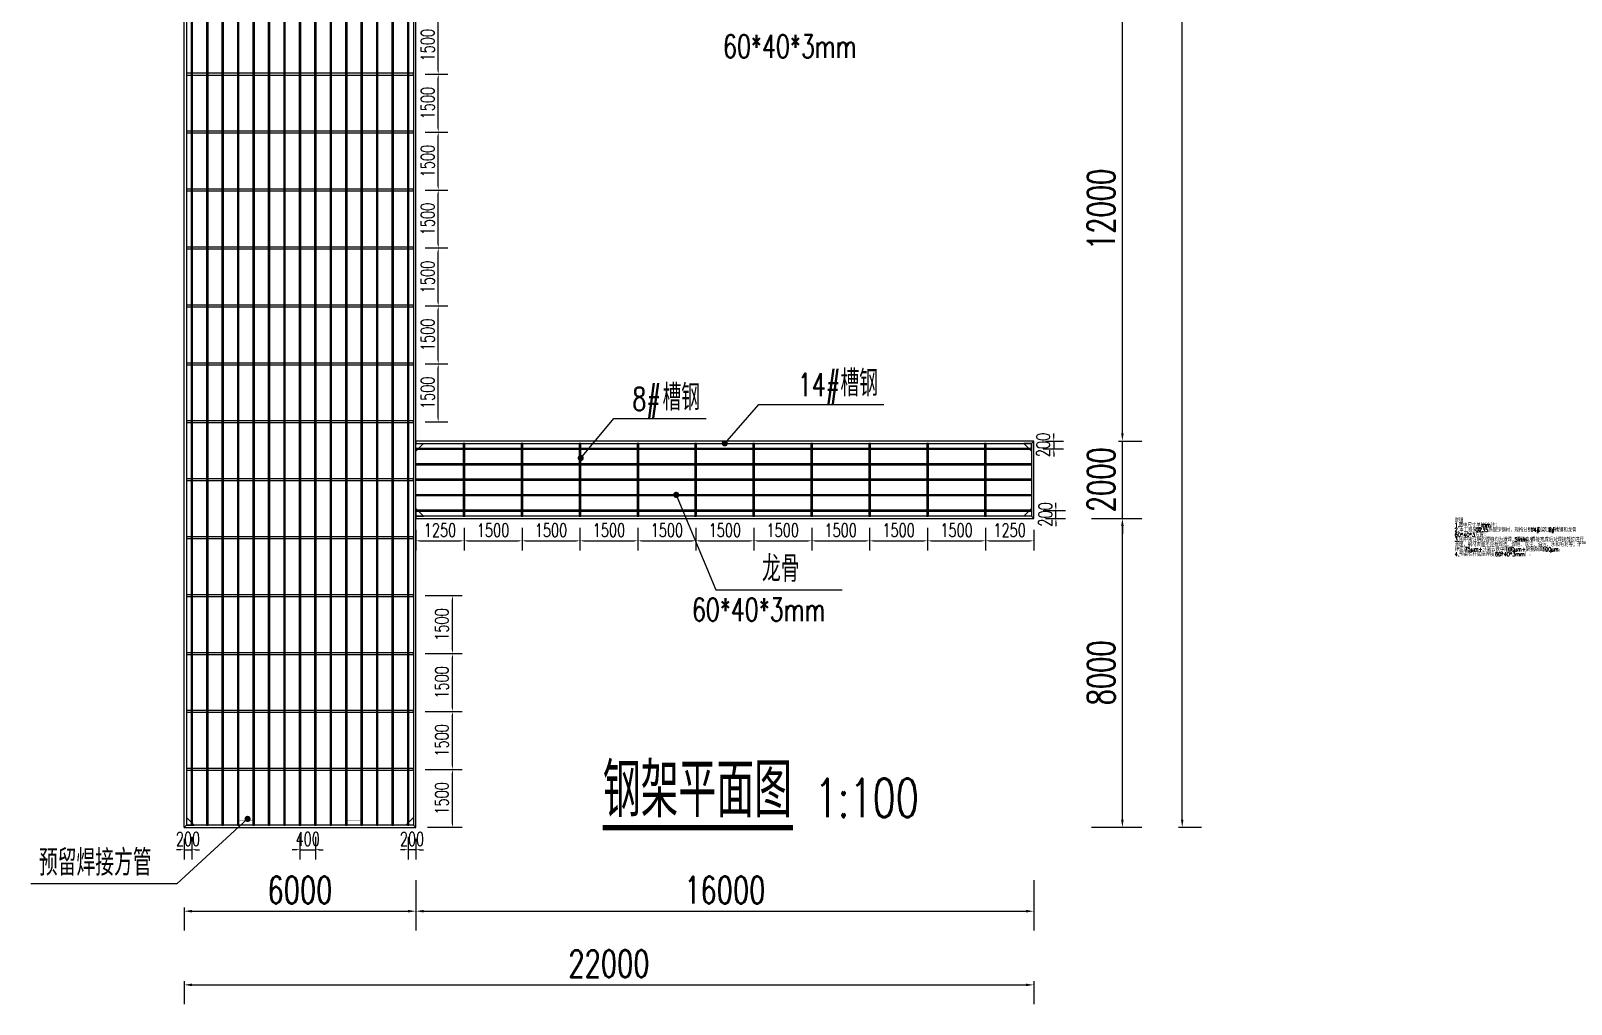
# Model space of a CAD drawing. Header units: millimetres. Extents: x -1003406 to 3312184, y 81337 to 716393.
# Drawn here: x 1472346 to 1512232, y 248103 to 273304 of the extents above; entities that cross this region are included whole.
import ezdxf

# ---------------------------------------------------------------- set-up
doc = ezdxf.new("R2010")
doc.units = ezdxf.units.MM
doc.header["$LTSCALE"] = 10
doc.layers.get('0').update_dxf_attribs({"linetype": 'CONTINUOUS'})
doc.layers.get('Defpoints').update_dxf_attribs({"linetype": 'CONTINUOUS'})
for name, color, linetype in [('DIM_SYMB', 3, 'CONTINUOUS'), ('PUB_TEXT', 7, 'CONTINUOUS'), ('W-bridge approach引桥', 4, 'CONTINUOUS'), ('W-STEEL_FRAME钢架', 3, 'CONTINUOUS'), ('W-STEEL_KEEL钢龙骨', 5, 'CONTINUOUS'), ('W-WOOD_FLOOR木地板', 30, 'CONTINUOUS')]:
    doc.layers.add(name, color=color, linetype=linetype)
doc.layers.add('文字及标注', color=3, linetype='CONTINUOUS', lineweight=15)
doc.styles.add('_TCH_DIM', font='SIMPLEX', dxfattribs={"bigfont": 'GBCBIG'})
doc.styles.get("Standard").update_dxf_attribs({"font": 'simplex.shx', "width": 0.7, "bigfont": 'hztxt.shx'})
doc.styles.add('STANDARD_T3', font='simplex.shx', dxfattribs={"width": 0.7, "bigfont": 'gbcbig.shx'})
doc.dimstyles.new('W&&100', dxfattribs={"dimtxt": 350, "dimasz": 100, "dimexe": 250, "dimexo": 300, "dimgap": 100, "dimtad": 1, "dimdec": 0, "dimzin": 0, "dimdsep": 46, "dimtxsty": 'STANDARD_T3', "dimcen": 0.09, "dimclrd": 1, "dimclre": 1, "dimclrt": 7, "dimazin": 2, "dimtfac": 1, "dimtdec": 0, "dimtix": 1, "dimtmove": 2, "dimatfit": 3, "dimfxl": 100, "dimtolj": 1, "dimtzin": 0, "dimarcsym": 0})
doc.dimstyles.new('W&&200', dxfattribs={"dimtxt": 700, "dimasz": 200, "dimexe": 500, "dimexo": 600, "dimgap": 200, "dimtad": 1, "dimdec": 0, "dimzin": 0, "dimdsep": 46, "dimtxsty": 'STANDARD_T3', "dimcen": 0.09, "dimclrd": 1, "dimclre": 1, "dimclrt": 7, "dimazin": 2, "dimtfac": 1, "dimtdec": 0, "dimtix": 1, "dimtmove": 2, "dimatfit": 3, "dimfxl": 100, "dimtolj": 1, "dimtzin": 0, "dimarcsym": 0})

# ---------------------------------------------------------------- blocks, each defined once
blk = doc.blocks.new('*U699')
at = {"layer": 'W-STEEL_KEEL钢龙骨'}
blk.add_lwpolyline([(-21.5, -942), (21.5, -942), (21.5, 942), (-21.5, 942)], close=True, dxfattribs=at)
blk = doc.blocks.new('*U700')
at = {"layer": 'W-STEEL_FRAME钢架', "color": 0, "linetype": 'ByBlock', "lineweight": -2, "transparency": 16777216}
for p in [(0, 0), (1500, 0), (3000, 0), (4500, 0), (6000, 0), (7500, 0), (9000, 0), (10500, 0), (12000, 0), (13500, 0)]:
    blk.add_blockref('*U699', p, dxfattribs=at)
blk = doc.blocks.new('*U701')
at = {"layer": 'W-STEEL_KEEL钢龙骨', "color": 1}
blk.add_lwpolyline([(-7971, -20), (-7971, 20), (7971, 20), (7971, -20)], close=True, dxfattribs=at)
blk = doc.blocks.new('*U702')
at = {"color": 0, "linetype": 'ByBlock', "lineweight": -2, "transparency": 16777216}
for p in [(0, 0), (1, 0), (2, 0), (3, 0), (0, -400), (1, -400), (2, -400), (3, -400), (0, -800), (1, -800), (2, -800), (3, -800), (0, -1200), (1, -1200), (2, -1200), (3, -1200), (0, -1600), (1, -1600), (2, -1600), (3, -1600)]:
    blk.add_blockref('*U701', p, dxfattribs=at)
blk = doc.blocks.new('8020')
at = {"layer": 'W-STEEL_FRAME钢架'}
for points in [[(8000, 2000), (-8000, 2000), (-8000, 1942), (7942, 1942)], [(8000, 2000), (7942, 1942), (7942, 58), (8000, 0)], [(7942, 58), (-8000, 58), (-8000, 0), (8000, 0)]]:
    blk.add_lwpolyline(points, close=True, dxfattribs=at)
at = {"layer": 'W-STEEL_FRAME钢架', "color": 1}
for points in [[(-8000, 1742), (-8000, 1942), (-7800, 1942), (-8000, 1742)], [(7942, 1742), (7942, 1942), (7742, 1942), (7942, 1742)], [(-8000, 258), (-8000, 58), (-7800, 58), (-8000, 258)], [(7942, 258), (7942, 58), (7742, 58), (7942, 258)]]:
    blk.add_lwpolyline(points, dxfattribs=at)
at = {"color": 0}
blk.add_blockref('*U702', (-29, 1800), dxfattribs=at)
at = {"layer": 'W-STEEL_FRAME钢架'}
blk.add_blockref('*U700', (-6750, 1000), dxfattribs=at)
blk = doc.blocks.new('*U577')
at = {"layer": 'W-STEEL_KEEL钢龙骨', "color": 1}
blk.add_lwpolyline([(-20, -22442), (20, -22442), (20, 22442), (-20, 22442)], close=True, dxfattribs=at)
blk = doc.blocks.new('*U578')
at = {"layer": 'W-STEEL_FRAME钢架', "color": 0, "linetype": 'ByBlock', "lineweight": -2, "transparency": 16777216}
for p in [(0, 0), (400, 0), (800, 0), (1200, 0), (1600, 0), (2000, 0), (2400, 0), (2800, 0), (3200, 0), (3600, 0), (4000, 0), (4400, 0), (4800, 0), (5200, 0), (5600, 0)]:
    blk.add_blockref('*U577', p, dxfattribs=at)
blk = doc.blocks.new('4506')
at = {"color": 5}
for points in [[(58, -25522), (5942, -25522), (5942, -25478), (58, -25478)], [(58, -27022), (5942, -27022), (5942, -26978), (58, -26978)], [(58, -28522), (5942, -28522), (5942, -28478), (58, -28478)], [(58, -30022), (5942, -30022), (5942, -29978), (58, -29978)], [(58, -31522), (5942, -31522), (5942, -31478), (58, -31478)], [(58, -33022), (5942, -33022), (5942, -32978), (58, -32978)], [(58, -34522), (5942, -34522), (5942, -34478), (58, -34478)], [(58, -36022), (5942, -36022), (5942, -35978), (58, -35978)], [(58, -37522), (5942, -37522), (5942, -37478), (58, -37478)], [(58, -39022), (5942, -39022), (5942, -38978), (58, -38978)], [(58, -40522), (5942, -40522), (5942, -40478), (58, -40478)], [(58, -42022), (5942, -42022), (5942, -41978), (58, -41978)], [(58, -43522), (5942, -43522), (5942, -43478), (58, -43478)]]:
    blk.add_lwpolyline(points, close=True, dxfattribs=at)
at = {"layer": 'W-STEEL_FRAME钢架'}
for points in [[(5942, -44942), (6000, -45000), (6000, 0), (5942, -58)], [(58, -44942), (0, -45000), (0, -17950), (58, -18008)], [(5942, -44942), (58, -44942), (0, -45000), (6000, -45000)]]:
    blk.add_lwpolyline(points, close=True, dxfattribs=at)
at = {"layer": 'W-STEEL_FRAME钢架', "color": 1}
for points in [[(258, -44942), (58, -44742), (58, -44942)], [(5742, -44942), (5942, -44742), (5942, -44942)]]:
    blk.add_lwpolyline(points, close=True, dxfattribs=at)
at = {"layer": 'W-STEEL_FRAME钢架'}
blk.add_blockref('*U578', (200, -22500), dxfattribs=at)
blk = doc.blocks.new('*D248')
at = {"layer": 'Defpoints', "color": 0, "transparency": 16777216}
for p in [(1476316, 252682), (1482316, 252682), (1482316, 250510)]:
    blk.add_point(p, dxfattribs=at)
at = {"layer": 'W-WOOD_FLOOR木地板', "color": 1, "lineweight": -2, "transparency": 16777216}
for p, q in [((1476316, 250610), (1476316, 250010)), ((1476516, 250510), (1482116, 250510)), ((1482316, 250610), (1482316, 250010))]:
    blk.add_line(p, q, dxfattribs=at)
at = {"layer": 'W-WOOD_FLOOR木地板', "color": 1, "transparency": 16777216}
for points in [[(1476516, 250544), (1476516, 250477), (1476316, 250510)], [(1482116, 250544), (1482116, 250477), (1482316, 250510)]]:
    blk.add_solid(points, dxfattribs=at)
at = {"layer": 'W-WOOD_FLOOR木地板', "color": 7, "transparency": 16777216, "insert": (1479316, 251060), "char_height": 700, "attachment_point": 5, "style": 'STANDARD_T3'}
blk.add_mtext('\\A1;6000', dxfattribs=at)
blk = doc.blocks.new('*D250')
at = {"layer": 'Defpoints', "color": 0, "transparency": 16777216}
for p in [(1498316, 260682), (1482316, 252682), (1498316, 250510)]:
    blk.add_point(p, dxfattribs=at)
at = {"layer": 'W-WOOD_FLOOR木地板', "color": 1, "lineweight": -2, "transparency": 16777216}
for p, q in [((1482316, 251310), (1482316, 250010)), ((1498316, 251310), (1498316, 250010)), ((1482516, 250510), (1498116, 250510))]:
    blk.add_line(p, q, dxfattribs=at)
at = {"layer": 'W-WOOD_FLOOR木地板', "color": 1, "transparency": 16777216}
for points in [[(1482516, 250544), (1482516, 250477), (1482316, 250510)], [(1498116, 250544), (1498116, 250477), (1498316, 250510)]]:
    blk.add_solid(points, dxfattribs=at)
at = {"layer": 'W-WOOD_FLOOR木地板', "color": 7, "transparency": 16777216, "insert": (1490316, 251060), "char_height": 700, "attachment_point": 5, "style": 'STANDARD_T3'}
blk.add_mtext('\\A1;16000', dxfattribs=at)
blk = doc.blocks.new('*D251')
at = {"layer": 'Defpoints', "color": 0, "transparency": 16777216}
for p in [(1498316, 260682), (1500611, 260682), (1482316, 252682)]:
    blk.add_point(p, dxfattribs=at)
at = {"layer": 'W-bridge approach引桥', "color": 1, "lineweight": -2, "transparency": 16777216}
for p, q in [((1499811, 260682), (1501111, 260682)), ((1500611, 252882), (1500611, 260482)), ((1499811, 252682), (1501111, 252682))]:
    blk.add_line(p, q, dxfattribs=at)
at = {"layer": 'W-bridge approach引桥', "color": 1, "transparency": 16777216}
for points in [[(1500578, 260482), (1500644, 260482), (1500611, 260682)], [(1500578, 252882), (1500644, 252882), (1500611, 252682)]]:
    blk.add_solid(points, dxfattribs=at)
at = {"layer": 'W-bridge approach引桥', "color": 7, "transparency": 16777216, "insert": (1500061, 256682), "char_height": 700, "attachment_point": 5, "rotation": 90, "style": 'STANDARD_T3'}
blk.add_mtext('\\A1;8000', dxfattribs=at)
blk = doc.blocks.new('*D252')
at = {"layer": 'Defpoints', "color": 0, "transparency": 16777216}
for p in [(1498316, 262682), (1500611, 262682), (1498316, 260682)]:
    blk.add_point(p, dxfattribs=at)
at = {"layer": 'W-bridge approach引桥', "color": 1, "lineweight": -2, "transparency": 16777216}
for p, q in [((1500611, 262882), (1500611, 263082)), ((1500511, 262682), (1501111, 262682)), ((1500611, 260682), (1500611, 262682)), ((1500511, 260682), (1501111, 260682)), ((1500611, 260482), (1500611, 260282))]:
    blk.add_line(p, q, dxfattribs=at)
at = {"layer": 'W-bridge approach引桥', "color": 1, "transparency": 16777216}
for points in [[(1500578, 262882), (1500644, 262882), (1500611, 262682)], [(1500578, 260482), (1500644, 260482), (1500611, 260682)]]:
    blk.add_solid(points, dxfattribs=at)
at = {"layer": 'W-bridge approach引桥', "color": 7, "transparency": 16777216, "insert": (1500061, 261682), "char_height": 700, "attachment_point": 5, "rotation": 90, "style": 'STANDARD_T3'}
blk.add_mtext('\\A1;2000', dxfattribs=at)
blk = doc.blocks.new('*D253')
at = {"layer": 'Defpoints', "color": 0, "transparency": 16777216}
for p in [(1498316, 274682), (1500611, 274682), (1498316, 262682)]:
    blk.add_point(p, dxfattribs=at)
at = {"layer": 'W-bridge approach引桥', "color": 1, "lineweight": -2, "transparency": 16777216}
for p, q in [((1500511, 274682), (1501111, 274682)), ((1500611, 262882), (1500611, 274482)), ((1500511, 262682), (1501111, 262682))]:
    blk.add_line(p, q, dxfattribs=at)
at = {"layer": 'W-bridge approach引桥', "color": 1, "transparency": 16777216}
for points in [[(1500578, 274482), (1500644, 274482), (1500611, 274682)], [(1500578, 262882), (1500644, 262882), (1500611, 262682)]]:
    blk.add_solid(points, dxfattribs=at)
at = {"layer": 'W-bridge approach引桥', "color": 7, "transparency": 16777216, "insert": (1500061, 268682), "char_height": 700, "attachment_point": 5, "rotation": 90, "style": 'STANDARD_T3'}
blk.add_mtext('\\A1;12000', dxfattribs=at)
blk = doc.blocks.new('*D258')
at = {"layer": 'Defpoints', "color": 0, "transparency": 16777216}
for p in [(1501111, 297682), (1502160, 297682), (1501111, 252682)]:
    blk.add_point(p, dxfattribs=at)
at = {"layer": 'W-bridge approach引桥', "color": 1, "lineweight": -2, "transparency": 16777216}
for p, q in [((1502060, 297682), (1502660, 297682)), ((1502160, 252882), (1502160, 297482)), ((1502060, 252682), (1502660, 252682))]:
    blk.add_line(p, q, dxfattribs=at)
at = {"layer": 'W-bridge approach引桥', "color": 1, "transparency": 16777216}
for points in [[(1502127, 297482), (1502193, 297482), (1502160, 297682)], [(1502127, 252882), (1502193, 252882), (1502160, 252682)]]:
    blk.add_solid(points, dxfattribs=at)
at = {"layer": 'W-bridge approach引桥', "color": 7, "transparency": 16777216, "insert": (1501610, 275182), "char_height": 700, "attachment_point": 5, "rotation": 90, "style": 'STANDARD_T3'}
blk.add_mtext('\\A1;45000', dxfattribs=at)
blk = doc.blocks.new('*D260')
at = {"layer": 'Defpoints', "color": 0, "transparency": 16777216}
for p in [(1498316, 260682), (1476316, 252682), (1498316, 248603)]:
    blk.add_point(p, dxfattribs=at)
at = {"layer": 'W-STEEL_FRAME钢架', "color": 1, "lineweight": -2, "transparency": 16777216}
for p, q in [((1476316, 248703), (1476316, 248103)), ((1476516, 248603), (1498116, 248603)), ((1498316, 248703), (1498316, 248103))]:
    blk.add_line(p, q, dxfattribs=at)
at = {"layer": 'W-STEEL_FRAME钢架', "color": 1, "transparency": 16777216}
for points in [[(1476516, 248636), (1476516, 248570), (1476316, 248603)], [(1498116, 248636), (1498116, 248570), (1498316, 248603)]]:
    blk.add_solid(points, dxfattribs=at)
at = {"layer": 'W-STEEL_FRAME钢架', "color": 7, "transparency": 16777216, "insert": (1487316, 249153), "char_height": 700, "attachment_point": 5, "style": 'STANDARD_T3'}
blk.add_mtext('\\A1;22000', dxfattribs=at)
blk = doc.blocks.new('*D579')
at = {"layer": 'Defpoints', "color": 0, "transparency": 16777216}
for p in [(1482316, 260682), (1483566, 260740), (1483566, 260100)]:
    blk.add_point(p, dxfattribs=at)
at = {"layer": '文字及标注', "color": 1, "lineweight": -2, "transparency": 16777216}
for p, q in [((1482316, 260382), (1482316, 259850)), ((1482416, 260100), (1483466, 260100)), ((1483566, 260440), (1483566, 259850))]:
    blk.add_line(p, q, dxfattribs=at)
at = {"layer": '文字及标注', "color": 1, "transparency": 16777216}
for points in [[(1482416, 260116), (1482416, 260083), (1482316, 260100)], [(1483466, 260116), (1483466, 260083), (1483566, 260100)]]:
    blk.add_solid(points, dxfattribs=at)
at = {"layer": '文字及标注', "color": 7, "transparency": 16777216, "insert": (1482941, 260375), "char_height": 350, "attachment_point": 5, "style": 'STANDARD_T3'}
blk.add_mtext('\\A1;1250', dxfattribs=at)
blk = doc.blocks.new('*D580')
at = {"layer": 'Defpoints', "color": 0, "transparency": 16777216}
for p in [(1483566, 260740), (1485066, 260740), (1485066, 260100)]:
    blk.add_point(p, dxfattribs=at)
at = {"layer": '文字及标注', "color": 1, "lineweight": -2, "transparency": 16777216}
for p, q in [((1483566, 260440), (1483566, 259850)), ((1483666, 260100), (1484966, 260100)), ((1485066, 260440), (1485066, 259850))]:
    blk.add_line(p, q, dxfattribs=at)
at = {"layer": '文字及标注', "color": 1, "transparency": 16777216}
for points in [[(1483666, 260116), (1483666, 260083), (1483566, 260100)], [(1484966, 260116), (1484966, 260083), (1485066, 260100)]]:
    blk.add_solid(points, dxfattribs=at)
at = {"layer": '文字及标注', "color": 7, "transparency": 16777216, "insert": (1484316, 260375), "char_height": 350, "attachment_point": 5, "style": 'STANDARD_T3'}
blk.add_mtext('\\A1;1500', dxfattribs=at)
blk = doc.blocks.new('*D581')
at = {"layer": 'Defpoints', "color": 0, "transparency": 16777216}
for p in [(1485066, 260740), (1486566, 260740), (1486566, 260100)]:
    blk.add_point(p, dxfattribs=at)
at = {"layer": '文字及标注', "color": 1, "lineweight": -2, "transparency": 16777216}
for p, q in [((1485066, 260440), (1485066, 259850)), ((1485166, 260100), (1486466, 260100)), ((1486566, 260440), (1486566, 259850))]:
    blk.add_line(p, q, dxfattribs=at)
at = {"layer": '文字及标注', "color": 1, "transparency": 16777216}
for points in [[(1485166, 260116), (1485166, 260083), (1485066, 260100)], [(1486466, 260116), (1486466, 260083), (1486566, 260100)]]:
    blk.add_solid(points, dxfattribs=at)
at = {"layer": '文字及标注', "color": 7, "transparency": 16777216, "insert": (1485816, 260375), "char_height": 350, "attachment_point": 5, "style": 'STANDARD_T3'}
blk.add_mtext('\\A1;1500', dxfattribs=at)
blk = doc.blocks.new('*D582')
at = {"layer": 'Defpoints', "color": 0, "transparency": 16777216}
for p in [(1486566, 260740), (1488066, 260740), (1488066, 260100)]:
    blk.add_point(p, dxfattribs=at)
at = {"layer": '文字及标注', "color": 1, "lineweight": -2, "transparency": 16777216}
for p, q in [((1486566, 260440), (1486566, 259850)), ((1486666, 260100), (1487966, 260100)), ((1488066, 260440), (1488066, 259850))]:
    blk.add_line(p, q, dxfattribs=at)
at = {"layer": '文字及标注', "color": 1, "transparency": 16777216}
for points in [[(1486666, 260116), (1486666, 260083), (1486566, 260100)], [(1487966, 260116), (1487966, 260083), (1488066, 260100)]]:
    blk.add_solid(points, dxfattribs=at)
at = {"layer": '文字及标注', "color": 7, "transparency": 16777216, "insert": (1487316, 260375), "char_height": 350, "attachment_point": 5, "style": 'STANDARD_T3'}
blk.add_mtext('\\A1;1500', dxfattribs=at)
blk = doc.blocks.new('*D583')
at = {"layer": 'Defpoints', "color": 0, "transparency": 16777216}
for p in [(1488066, 260740), (1489566, 260740), (1489566, 260100)]:
    blk.add_point(p, dxfattribs=at)
at = {"layer": '文字及标注', "color": 1, "lineweight": -2, "transparency": 16777216}
for p, q in [((1488066, 260440), (1488066, 259850)), ((1488166, 260100), (1489466, 260100)), ((1489566, 260440), (1489566, 259850))]:
    blk.add_line(p, q, dxfattribs=at)
at = {"layer": '文字及标注', "color": 1, "transparency": 16777216}
for points in [[(1488166, 260116), (1488166, 260083), (1488066, 260100)], [(1489466, 260116), (1489466, 260083), (1489566, 260100)]]:
    blk.add_solid(points, dxfattribs=at)
at = {"layer": '文字及标注', "color": 7, "transparency": 16777216, "insert": (1488816, 260375), "char_height": 350, "attachment_point": 5, "style": 'STANDARD_T3'}
blk.add_mtext('\\A1;1500', dxfattribs=at)
blk = doc.blocks.new('*D584')
at = {"layer": 'Defpoints', "color": 0, "transparency": 16777216}
for p in [(1489566, 260740), (1491066, 260740), (1491066, 260100)]:
    blk.add_point(p, dxfattribs=at)
at = {"layer": '文字及标注', "color": 1, "lineweight": -2, "transparency": 16777216}
for p, q in [((1489566, 260440), (1489566, 259850)), ((1489666, 260100), (1490966, 260100)), ((1491066, 260440), (1491066, 259850))]:
    blk.add_line(p, q, dxfattribs=at)
at = {"layer": '文字及标注', "color": 1, "transparency": 16777216}
for points in [[(1489666, 260116), (1489666, 260083), (1489566, 260100)], [(1490966, 260116), (1490966, 260083), (1491066, 260100)]]:
    blk.add_solid(points, dxfattribs=at)
at = {"layer": '文字及标注', "color": 7, "transparency": 16777216, "insert": (1490316, 260375), "char_height": 350, "attachment_point": 5, "style": 'STANDARD_T3'}
blk.add_mtext('\\A1;1500', dxfattribs=at)
blk = doc.blocks.new('*D585')
at = {"layer": 'Defpoints', "color": 0, "transparency": 16777216}
for p in [(1491066, 260740), (1492566, 260740), (1492566, 260100)]:
    blk.add_point(p, dxfattribs=at)
at = {"layer": '文字及标注', "color": 1, "lineweight": -2, "transparency": 16777216}
for p, q in [((1491066, 260440), (1491066, 259850)), ((1491166, 260100), (1492466, 260100)), ((1492566, 260440), (1492566, 259850))]:
    blk.add_line(p, q, dxfattribs=at)
at = {"layer": '文字及标注', "color": 1, "transparency": 16777216}
for points in [[(1491166, 260116), (1491166, 260083), (1491066, 260100)], [(1492466, 260116), (1492466, 260083), (1492566, 260100)]]:
    blk.add_solid(points, dxfattribs=at)
at = {"layer": '文字及标注', "color": 7, "transparency": 16777216, "insert": (1491816, 260375), "char_height": 350, "attachment_point": 5, "style": 'STANDARD_T3'}
blk.add_mtext('\\A1;1500', dxfattribs=at)
blk = doc.blocks.new('*D586')
at = {"layer": 'Defpoints', "color": 0, "transparency": 16777216}
for p in [(1492566, 260740), (1494066, 260740), (1494066, 260100)]:
    blk.add_point(p, dxfattribs=at)
at = {"layer": '文字及标注', "color": 1, "lineweight": -2, "transparency": 16777216}
for p, q in [((1492566, 260440), (1492566, 259850)), ((1492666, 260100), (1493966, 260100)), ((1494066, 260440), (1494066, 259850))]:
    blk.add_line(p, q, dxfattribs=at)
at = {"layer": '文字及标注', "color": 1, "transparency": 16777216}
for points in [[(1492666, 260116), (1492666, 260083), (1492566, 260100)], [(1493966, 260116), (1493966, 260083), (1494066, 260100)]]:
    blk.add_solid(points, dxfattribs=at)
at = {"layer": '文字及标注', "color": 7, "transparency": 16777216, "insert": (1493316, 260375), "char_height": 350, "attachment_point": 5, "style": 'STANDARD_T3'}
blk.add_mtext('\\A1;1500', dxfattribs=at)
blk = doc.blocks.new('*D587')
at = {"layer": 'Defpoints', "color": 0, "transparency": 16777216}
for p in [(1494066, 260740), (1495566, 260740), (1495566, 260100)]:
    blk.add_point(p, dxfattribs=at)
at = {"layer": '文字及标注', "color": 1, "lineweight": -2, "transparency": 16777216}
for p, q in [((1494066, 260440), (1494066, 259850)), ((1494166, 260100), (1495466, 260100)), ((1495566, 260440), (1495566, 259850))]:
    blk.add_line(p, q, dxfattribs=at)
at = {"layer": '文字及标注', "color": 1, "transparency": 16777216}
for points in [[(1494166, 260116), (1494166, 260083), (1494066, 260100)], [(1495466, 260116), (1495466, 260083), (1495566, 260100)]]:
    blk.add_solid(points, dxfattribs=at)
at = {"layer": '文字及标注', "color": 7, "transparency": 16777216, "insert": (1494816, 260375), "char_height": 350, "attachment_point": 5, "style": 'STANDARD_T3'}
blk.add_mtext('\\A1;1500', dxfattribs=at)
blk = doc.blocks.new('*D588')
at = {"layer": 'Defpoints', "color": 0, "transparency": 16777216}
for p in [(1495566, 260740), (1497066, 260740), (1497066, 260100)]:
    blk.add_point(p, dxfattribs=at)
at = {"layer": '文字及标注', "color": 1, "lineweight": -2, "transparency": 16777216}
for p, q in [((1495566, 260440), (1495566, 259850)), ((1495666, 260100), (1496966, 260100)), ((1497066, 260440), (1497066, 259850))]:
    blk.add_line(p, q, dxfattribs=at)
at = {"layer": '文字及标注', "color": 1, "transparency": 16777216}
for points in [[(1495666, 260116), (1495666, 260083), (1495566, 260100)], [(1496966, 260116), (1496966, 260083), (1497066, 260100)]]:
    blk.add_solid(points, dxfattribs=at)
at = {"layer": '文字及标注', "color": 7, "transparency": 16777216, "insert": (1496316, 260375), "char_height": 350, "attachment_point": 5, "style": 'STANDARD_T3'}
blk.add_mtext('\\A1;1500', dxfattribs=at)
blk = doc.blocks.new('*D589')
at = {"layer": 'Defpoints', "color": 0, "transparency": 16777216}
for p in [(1497066, 260740), (1498316, 260682), (1498316, 260100)]:
    blk.add_point(p, dxfattribs=at)
at = {"layer": '文字及标注', "color": 1, "lineweight": -2, "transparency": 16777216}
for p, q in [((1497066, 260440), (1497066, 259850)), ((1497166, 260100), (1498216, 260100)), ((1498316, 260382), (1498316, 259850))]:
    blk.add_line(p, q, dxfattribs=at)
at = {"layer": '文字及标注', "color": 1, "transparency": 16777216}
for points in [[(1497166, 260116), (1497166, 260083), (1497066, 260100)], [(1498216, 260116), (1498216, 260083), (1498316, 260100)]]:
    blk.add_solid(points, dxfattribs=at)
at = {"layer": '文字及标注', "color": 7, "transparency": 16777216, "insert": (1497691, 260375), "char_height": 350, "attachment_point": 5, "style": 'STANDARD_T3'}
blk.add_mtext('\\A1;1250', dxfattribs=at)
blk = doc.blocks.new('*D590')
at = {"layer": 'Defpoints', "color": 0, "transparency": 16777216}
for p in [(1482258, 254182), (1483264, 254182), (1482316, 252682)]:
    blk.add_point(p, dxfattribs=at)
at = {"layer": '文字及标注', "color": 1, "lineweight": -2, "transparency": 16777216}
for p, q in [((1482558, 254182), (1483514, 254182)), ((1483264, 252782), (1483264, 254082)), ((1482616, 252682), (1483514, 252682))]:
    blk.add_line(p, q, dxfattribs=at)
at = {"layer": '文字及标注', "color": 1, "transparency": 16777216}
for points in [[(1483247, 254082), (1483280, 254082), (1483264, 254182)], [(1483247, 252782), (1483280, 252782), (1483264, 252682)]]:
    blk.add_solid(points, dxfattribs=at)
at = {"layer": '文字及标注', "color": 7, "transparency": 16777216, "insert": (1482989, 253432), "char_height": 350, "attachment_point": 5, "rotation": 90, "style": 'STANDARD_T3'}
blk.add_mtext('\\A1;1500', dxfattribs=at)
blk = doc.blocks.new('*D591')
at = {"layer": 'Defpoints', "color": 0, "transparency": 16777216}
for p in [(1482258, 255682), (1483264, 255682), (1482258, 254182)]:
    blk.add_point(p, dxfattribs=at)
at = {"layer": '文字及标注', "color": 1, "lineweight": -2, "transparency": 16777216}
for p, q in [((1482558, 255682), (1483514, 255682)), ((1483264, 254282), (1483264, 255582)), ((1482558, 254182), (1483514, 254182))]:
    blk.add_line(p, q, dxfattribs=at)
at = {"layer": '文字及标注', "color": 1, "transparency": 16777216}
for points in [[(1483247, 255582), (1483280, 255582), (1483264, 255682)], [(1483247, 254282), (1483280, 254282), (1483264, 254182)]]:
    blk.add_solid(points, dxfattribs=at)
at = {"layer": '文字及标注', "color": 7, "transparency": 16777216, "insert": (1482989, 254932), "char_height": 350, "attachment_point": 5, "rotation": 90, "style": 'STANDARD_T3'}
blk.add_mtext('\\A1;1500', dxfattribs=at)
blk = doc.blocks.new('*D592')
at = {"layer": 'Defpoints', "color": 0, "transparency": 16777216}
for p in [(1482258, 257182), (1483264, 257182), (1482258, 255682)]:
    blk.add_point(p, dxfattribs=at)
at = {"layer": '文字及标注', "color": 1, "lineweight": -2, "transparency": 16777216}
for p, q in [((1482558, 257182), (1483514, 257182)), ((1483264, 255782), (1483264, 257082)), ((1482558, 255682), (1483514, 255682))]:
    blk.add_line(p, q, dxfattribs=at)
at = {"layer": '文字及标注', "color": 1, "transparency": 16777216}
for points in [[(1483247, 257082), (1483280, 257082), (1483264, 257182)], [(1483247, 255782), (1483280, 255782), (1483264, 255682)]]:
    blk.add_solid(points, dxfattribs=at)
at = {"layer": '文字及标注', "color": 7, "transparency": 16777216, "insert": (1482989, 256432), "char_height": 350, "attachment_point": 5, "rotation": 90, "style": 'STANDARD_T3'}
blk.add_mtext('\\A1;1500', dxfattribs=at)
blk = doc.blocks.new('*D593')
at = {"layer": 'Defpoints', "color": 0, "transparency": 16777216}
for p in [(1482258, 258682), (1483264, 258682), (1482258, 257182)]:
    blk.add_point(p, dxfattribs=at)
at = {"layer": '文字及标注', "color": 1, "lineweight": -2, "transparency": 16777216}
for p, q in [((1482558, 258682), (1483514, 258682)), ((1483264, 257282), (1483264, 258582)), ((1482558, 257182), (1483514, 257182))]:
    blk.add_line(p, q, dxfattribs=at)
at = {"layer": '文字及标注', "color": 1, "transparency": 16777216}
for points in [[(1483247, 258582), (1483280, 258582), (1483264, 258682)], [(1483247, 257282), (1483280, 257282), (1483264, 257182)]]:
    blk.add_solid(points, dxfattribs=at)
at = {"layer": '文字及标注', "color": 7, "transparency": 16777216, "insert": (1482989, 257932), "char_height": 350, "attachment_point": 5, "rotation": 90, "style": 'STANDARD_T3'}
blk.add_mtext('\\A1;1500', dxfattribs=at)
blk = doc.blocks.new('*D602')
at = {"layer": 'Defpoints', "color": 0, "transparency": 16777216}
for p in [(1482258, 266182), (1482895, 266182), (1482258, 264682)]:
    blk.add_point(p, dxfattribs=at)
at = {"layer": '文字及标注', "color": 1, "lineweight": -2, "transparency": 16777216}
for p, q in [((1482558, 266182), (1483145, 266182)), ((1482895, 264782), (1482895, 266082)), ((1482558, 264682), (1483145, 264682))]:
    blk.add_line(p, q, dxfattribs=at)
at = {"layer": '文字及标注', "color": 1, "transparency": 16777216}
for points in [[(1482879, 266082), (1482912, 266082), (1482895, 266182)], [(1482879, 264782), (1482912, 264782), (1482895, 264682)]]:
    blk.add_solid(points, dxfattribs=at)
at = {"layer": '文字及标注', "color": 7, "transparency": 16777216, "insert": (1482620, 265432), "char_height": 350, "attachment_point": 5, "rotation": 90, "style": 'STANDARD_T3'}
blk.add_mtext('\\A1;1500', dxfattribs=at)
blk = doc.blocks.new('*D603')
at = {"layer": 'Defpoints', "color": 0, "transparency": 16777216}
for p in [(1482258, 267682), (1482895, 267682), (1482258, 266182)]:
    blk.add_point(p, dxfattribs=at)
at = {"layer": '文字及标注', "color": 1, "lineweight": -2, "transparency": 16777216}
for p, q in [((1482558, 267682), (1483145, 267682)), ((1482895, 266282), (1482895, 267582)), ((1482558, 266182), (1483145, 266182))]:
    blk.add_line(p, q, dxfattribs=at)
at = {"layer": '文字及标注', "color": 1, "transparency": 16777216}
for points in [[(1482879, 267582), (1482912, 267582), (1482895, 267682)], [(1482879, 266282), (1482912, 266282), (1482895, 266182)]]:
    blk.add_solid(points, dxfattribs=at)
at = {"layer": '文字及标注', "color": 7, "transparency": 16777216, "insert": (1482620, 266932), "char_height": 350, "attachment_point": 5, "rotation": 90, "style": 'STANDARD_T3'}
blk.add_mtext('\\A1;1500', dxfattribs=at)
blk = doc.blocks.new('*D604')
at = {"layer": 'Defpoints', "color": 0, "transparency": 16777216}
for p in [(1482258, 269182), (1482895, 269182), (1482258, 267682)]:
    blk.add_point(p, dxfattribs=at)
at = {"layer": '文字及标注', "color": 1, "lineweight": -2, "transparency": 16777216}
for p, q in [((1482558, 269182), (1483145, 269182)), ((1482895, 267782), (1482895, 269082)), ((1482558, 267682), (1483145, 267682))]:
    blk.add_line(p, q, dxfattribs=at)
at = {"layer": '文字及标注', "color": 1, "transparency": 16777216}
for points in [[(1482879, 269082), (1482912, 269082), (1482895, 269182)], [(1482879, 267782), (1482912, 267782), (1482895, 267682)]]:
    blk.add_solid(points, dxfattribs=at)
at = {"layer": '文字及标注', "color": 7, "transparency": 16777216, "insert": (1482620, 268432), "char_height": 350, "attachment_point": 5, "rotation": 90, "style": 'STANDARD_T3'}
blk.add_mtext('\\A1;1500', dxfattribs=at)
blk = doc.blocks.new('*D605')
at = {"layer": 'Defpoints', "color": 0, "transparency": 16777216}
for p in [(1482258, 270682), (1482895, 270682), (1482258, 269182)]:
    blk.add_point(p, dxfattribs=at)
at = {"layer": '文字及标注', "color": 1, "lineweight": -2, "transparency": 16777216}
for p, q in [((1482558, 270682), (1483145, 270682)), ((1482895, 269282), (1482895, 270582)), ((1482558, 269182), (1483145, 269182))]:
    blk.add_line(p, q, dxfattribs=at)
at = {"layer": '文字及标注', "color": 1, "transparency": 16777216}
for points in [[(1482879, 270582), (1482912, 270582), (1482895, 270682)], [(1482879, 269282), (1482912, 269282), (1482895, 269182)]]:
    blk.add_solid(points, dxfattribs=at)
at = {"layer": '文字及标注', "color": 7, "transparency": 16777216, "insert": (1482620, 269932), "char_height": 350, "attachment_point": 5, "rotation": 90, "style": 'STANDARD_T3'}
blk.add_mtext('\\A1;1500', dxfattribs=at)
blk = doc.blocks.new('*D606')
at = {"layer": 'Defpoints', "color": 0, "transparency": 16777216}
for p in [(1482258, 272182), (1482895, 272182), (1482258, 270682)]:
    blk.add_point(p, dxfattribs=at)
at = {"layer": '文字及标注', "color": 1, "lineweight": -2, "transparency": 16777216}
for p, q in [((1482558, 272182), (1483145, 272182)), ((1482895, 270782), (1482895, 272082)), ((1482558, 270682), (1483145, 270682))]:
    blk.add_line(p, q, dxfattribs=at)
at = {"layer": '文字及标注', "color": 1, "transparency": 16777216}
for points in [[(1482879, 272082), (1482912, 272082), (1482895, 272182)], [(1482879, 270782), (1482912, 270782), (1482895, 270682)]]:
    blk.add_solid(points, dxfattribs=at)
at = {"layer": '文字及标注', "color": 7, "transparency": 16777216, "insert": (1482620, 271432), "char_height": 350, "attachment_point": 5, "rotation": 90, "style": 'STANDARD_T3'}
blk.add_mtext('\\A1;1500', dxfattribs=at)
blk = doc.blocks.new('*D607')
at = {"layer": 'Defpoints', "color": 0, "transparency": 16777216}
for p in [(1482258, 273682), (1482895, 273682), (1482258, 272182)]:
    blk.add_point(p, dxfattribs=at)
at = {"layer": '文字及标注', "color": 1, "lineweight": -2, "transparency": 16777216}
for p, q in [((1482558, 273682), (1483145, 273682)), ((1482895, 272282), (1482895, 273582)), ((1482558, 272182), (1483145, 272182))]:
    blk.add_line(p, q, dxfattribs=at)
at = {"layer": '文字及标注', "color": 1, "transparency": 16777216}
for points in [[(1482879, 273582), (1482912, 273582), (1482895, 273682)], [(1482879, 272282), (1482912, 272282), (1482895, 272182)]]:
    blk.add_solid(points, dxfattribs=at)
at = {"layer": '文字及标注', "color": 7, "transparency": 16777216, "insert": (1482620, 272932), "char_height": 350, "attachment_point": 5, "rotation": 90, "style": 'STANDARD_T3'}
blk.add_mtext('\\A1;1500', dxfattribs=at)
blk = doc.blocks.new('*D608')
at = {"layer": 'Defpoints', "color": 0, "transparency": 16777216}
for p in [(1482258, 264682), (1482895, 264682), (1482258, 263182)]:
    blk.add_point(p, dxfattribs=at)
at = {"layer": '文字及标注', "color": 1, "lineweight": -2, "transparency": 16777216}
for p, q in [((1482558, 264682), (1483145, 264682)), ((1482895, 263282), (1482895, 264582)), ((1482558, 263182), (1483145, 263182))]:
    blk.add_line(p, q, dxfattribs=at)
at = {"layer": '文字及标注', "color": 1, "transparency": 16777216}
for points in [[(1482879, 264582), (1482912, 264582), (1482895, 264682)], [(1482879, 263282), (1482912, 263282), (1482895, 263182)]]:
    blk.add_solid(points, dxfattribs=at)
at = {"layer": '文字及标注', "color": 7, "transparency": 16777216, "insert": (1482620, 263932), "char_height": 350, "attachment_point": 5, "rotation": 90, "style": 'STANDARD_T3'}
blk.add_mtext('\\A1;1500', dxfattribs=at)
blk = doc.blocks.new('*D616')
at = {"layer": 'Defpoints', "color": 0, "transparency": 16777216}
for p in [(1498258, 260882), (1498889, 260882), (1498316, 260682)]:
    blk.add_point(p, dxfattribs=at)
at = {"layer": '文字及标注', "color": 1, "lineweight": -2, "transparency": 16777216}
for p, q in [((1498558, 260882), (1499139, 260882)), ((1498889, 260982), (1498889, 261082)), ((1498889, 260682), (1498889, 260882)), ((1498616, 260682), (1499139, 260682)), ((1498889, 260582), (1498889, 260482))]:
    blk.add_line(p, q, dxfattribs=at)
at = {"layer": '文字及标注', "color": 1, "transparency": 16777216}
for points in [[(1498872, 260982), (1498906, 260982), (1498889, 260882)], [(1498872, 260582), (1498906, 260582), (1498889, 260682)]]:
    blk.add_solid(points, dxfattribs=at)
at = {"layer": '文字及标注', "color": 7, "transparency": 16777216, "insert": (1498614, 260782), "char_height": 350, "attachment_point": 5, "rotation": 90, "style": 'STANDARD_T3'}
blk.add_mtext('\\A1;200', dxfattribs=at)
blk = doc.blocks.new('*D617')
at = {"layer": 'Defpoints', "color": 0, "transparency": 16777216}
for p in [(1498258, 262482), (1498316, 262682), (1498834, 262482)]:
    blk.add_point(p, dxfattribs=at)
at = {"layer": '文字及标注', "color": 1, "lineweight": -2, "transparency": 16777216}
for p, q in [((1498834, 262782), (1498834, 262882)), ((1498558, 262482), (1499084, 262482)), ((1498616, 262682), (1499084, 262682)), ((1498834, 262682), (1498834, 262482)), ((1498834, 262382), (1498834, 262282))]:
    blk.add_line(p, q, dxfattribs=at)
at = {"layer": '文字及标注', "color": 1, "transparency": 16777216}
for points in [[(1498817, 262782), (1498850, 262782), (1498834, 262682)], [(1498817, 262382), (1498850, 262382), (1498834, 262482)]]:
    blk.add_solid(points, dxfattribs=at)
at = {"layer": '文字及标注', "color": 7, "transparency": 16777216, "insert": (1498559, 262582), "char_height": 350, "attachment_point": 5, "rotation": 90, "style": 'STANDARD_T3'}
blk.add_mtext('\\A1;200', dxfattribs=at)
blk = doc.blocks.new('*D642')
at = {"layer": 'Defpoints', "color": 0, "transparency": 16777216}
for p in [(1482116, 252740), (1482316, 252682), (1482116, 252103)]:
    blk.add_point(p, dxfattribs=at)
at = {"layer": '文字及标注', "color": 1, "lineweight": -2, "transparency": 16777216}
for p, q in [((1482016, 252103), (1481916, 252103)), ((1482116, 252440), (1482116, 251853)), ((1482316, 252103), (1482116, 252103)), ((1482316, 252382), (1482316, 251853)), ((1482416, 252103), (1482516, 252103))]:
    blk.add_line(p, q, dxfattribs=at)
at = {"layer": '文字及标注', "color": 1, "transparency": 16777216}
for points in [[(1482016, 252120), (1482016, 252087), (1482116, 252103)], [(1482416, 252120), (1482416, 252087), (1482316, 252103)]]:
    blk.add_solid(points, dxfattribs=at)
at = {"layer": '文字及标注', "color": 7, "transparency": 16777216, "insert": (1482216, 252378), "char_height": 350, "attachment_point": 5, "style": 'STANDARD_T3'}
blk.add_mtext('\\A1;200', dxfattribs=at)
blk = doc.blocks.new('*D643')
at = {"layer": 'Defpoints', "color": 0, "transparency": 16777216}
for p in [(1479316, 252740), (1479716, 252740), (1479716, 252103)]:
    blk.add_point(p, dxfattribs=at)
at = {"layer": '文字及标注', "color": 1, "lineweight": -2, "transparency": 16777216}
for p, q in [((1479216, 252103), (1479116, 252103)), ((1479316, 252440), (1479316, 251853)), ((1479316, 252103), (1479716, 252103)), ((1479716, 252440), (1479716, 251853)), ((1479816, 252103), (1479916, 252103))]:
    blk.add_line(p, q, dxfattribs=at)
at = {"layer": '文字及标注', "color": 1, "transparency": 16777216}
for points in [[(1479216, 252120), (1479216, 252087), (1479316, 252103)], [(1479816, 252120), (1479816, 252087), (1479716, 252103)]]:
    blk.add_solid(points, dxfattribs=at)
at = {"layer": '文字及标注', "color": 7, "transparency": 16777216, "insert": (1479516, 252378), "char_height": 350, "attachment_point": 5, "style": 'STANDARD_T3'}
blk.add_mtext('\\A1;400', dxfattribs=at)
blk = doc.blocks.new('*D644')
at = {"layer": 'Defpoints', "color": 0, "transparency": 16777216}
for p in [(1476316, 252682), (1476516, 252740), (1476516, 252103)]:
    blk.add_point(p, dxfattribs=at)
at = {"layer": '文字及标注', "color": 1, "lineweight": -2, "transparency": 16777216}
for p, q in [((1476216, 252103), (1476116, 252103)), ((1476316, 252382), (1476316, 251853)), ((1476316, 252103), (1476516, 252103)), ((1476516, 252440), (1476516, 251853)), ((1476616, 252103), (1476716, 252103))]:
    blk.add_line(p, q, dxfattribs=at)
at = {"layer": '文字及标注', "color": 1, "transparency": 16777216}
for points in [[(1476216, 252120), (1476216, 252087), (1476316, 252103)], [(1476616, 252120), (1476616, 252087), (1476516, 252103)]]:
    blk.add_solid(points, dxfattribs=at)
at = {"layer": '文字及标注', "color": 7, "transparency": 16777216, "insert": (1476416, 252378), "char_height": 350, "attachment_point": 5, "style": 'STANDARD_T3'}
blk.add_mtext('\\A1;200', dxfattribs=at)
blk = doc.blocks.new('预留加强块')
at = {"layer": '文字及标注', "color": 2, "const_width": 5}
for points in [[(1222, -21), (1582, -21), (1582, 19), (1222, 19)], [(4022, -21), (4382, -21), (4382, 19), (4022, 19)]]:
    blk.add_lwpolyline(points, close=True, dxfattribs=at)

msp = doc.modelspace()

# ---------------------------------------------------------------- linework, layer by layer
at = {"layer": 'DIM_SYMB', "color": 3}
for p, q in [((1486586, 262243.2), (1487441.1, 263265.9)), ((1487441.1, 263265.9), (1489830.2, 263265.9)), ((1490315.9, 262623.7), (1491199.2, 263631.8)), ((1491199.2, 263631.8), (1494437.6, 263631.8)), ((1489058.6, 261289.1), (1490084.3, 258827.9)), ((1490084.3, 258827.9), (1493356, 258827.9)), ((1477959.4, 252900.1), (1476131.6, 251220)), ((1476131.6, 251220), (1472346.4, 251220))]:
    msp.add_line(p, q, dxfattribs=at)
at = {"layer": 'DIM_SYMB', "color": 3, "const_width": 80}
for points in [[(1490289.6, 262593.6, 1), (1490342.3, 262653.8, 1)], [(1486560.3, 262212.5, 1), (1486611.6, 262273.9, 1)], [(1489043.3, 261326, 1), (1489074, 261252.2, 1)], [(1477988.9, 252927.2, 1), (1477930, 252873, 1)]]:
    msp.add_lwpolyline(points, format="xyb", close=True, dxfattribs=at)
at = {"layer": 'DIM_SYMB', "color": 3, "const_width": 140}
msp.add_lwpolyline([(1487157.3, 252676), (1492082.7, 252676)], dxfattribs=at)

# ---------------------------------------------------------------- block references
at = {"layer": 'W-STEEL_FRAME钢架'}
for name, p in [('4506', (1476315.9, 297681.7)), ('8020', (1490315.9, 260681.7))]:
    msp.add_blockref(name, p, dxfattribs=at)
at = {"layer": '文字及标注', "color": 0}
msp.add_blockref('预留加强块', (1476513.7, 252877.7), dxfattribs=at)

# ---------------------------------------------------------------- texts
at = {"layer": 'PUB_TEXT', "color": 7, "style": '_TCH_DIM', "width": 0.705882}
for s, p in [('60*40*3mm', (1490271.3, 272604.3)), ('14#', (1492211.6, 263841.8)), ('8#', (1487924.3, 263475.9)), ('60*40*3mm', (1489466, 258022.9))]:
    msp.add_text(s, height=595, dxfattribs=at).set_placement(p)
at = {"layer": 'PUB_TEXT', "color": 7, "style": '_TCH_DIM'}
for s, p in [('槽钢', (1493311.6, 263841.8)), ('槽钢', (1488704.3, 263475.9)), ('龙骨', (1491279, 259037.9)), ('预留焊接方管', (1472556.4, 251430))]:
    msp.add_text(s, height=675.18, dxfattribs=at).set_placement(p)
at = {"layer": 'PUB_TEXT', "width": 0.8}
for s, p in [('说明', (1509214.4, 260583)), ('1.', (1509214.4, 260457)), ('图中尺寸单位以', (1509318.4, 260457)), (';', (1509382.4, 260583)), ('mm', (1509906.4, 260457)), ('计；', (1510146.4, 260457)), ('14#', (1511174.4, 260331)), ('8#', (1511646.4, 260331)), ('清理，钢材表面不应有焊渣、焊疤、灰尘、油污、水和毛刺等；清理完成后涂刷富', (1509214.4, 259953)), ('2.', (1509214.4, 260331)), ('3.', (1509214.4, 260079)), ('60*40*3', (1509214.4, 260205)), ('本工程采用', (1509334.4, 260331)), ('图中未注明的焊缝均为满焊，焊缝高度', (1509334.4, 260079)), ('方管；', (1509742.4, 260205)), ('Q235', (1509754.4, 260331)), ('热镀锌钢材，规格分别为边梁', (1510082.4, 260331)), ('5mm', (1510762.4, 260079)), ('，焊接完成后对焊接部位进行', (1511082.4, 260079)), ('、次梁', (1511394.4, 260331)), ('槽钢和龙骨', (1511802.4, 260331)), ('锌底漆', (1509214.4, 259827)), ('4.', (1509214.4, 259701)), ('预留栏杆底座焊接方管（', (1509334.4, 259701)), ('75', (1509466.4, 259827)), ('μ', (1509626.4, 259827)), ('m+', (1509711.1, 259827)), ('环氧云铁中间漆', (1509935.1, 259827)), ('60*40*3mm', (1510258.4, 259701)), ('100', (1510523.1, 259827)), ('μ', (1510747.1, 259827)), ('m+', (1510831.8, 259827)), ('）。', (1511026.4, 259701)), ('聚氨酯面漆', (1511055.8, 259827)), ('100', (1511475.8, 259827)), ('μ', (1511699.8, 259827)), ('m', (1511784.4, 259827)), ('。', (1511904.4, 259827))]:
    msp.add_text(s, height=105, dxfattribs=at).set_placement(p)
at = {"layer": 'PUB_TEXT', "color": 7, "width": 0.7}
for s, height, p in [('钢架平面图', 1400, (1487157.3, 252945)), ('1:100', 1000, (1492642.7, 252945))]:
    msp.add_text(s, height=height, dxfattribs=at).set_placement(p)

# ---------------------------------------------------------------- dimensions: what is measured, and where the dimension line sits
at = {"layer": 'W-bridge approach引桥'}
for base, p1, p2, override, picture, middle in [((1502160.1, 297681.7), (1501110.8, 252681.7), (1501110.8, 297681.7), {"dimfxlon": 1}, '*D258', (1501610.1, 275181.7)), ((1500610.8, 274681.7), (1498315.9, 262681.7), (1498315.9, 274681.7), {"dimfxlon": 1}, '*D253', (1500060.8, 268681.7)), ((1500610.8, 262681.7), (1498315.9, 260681.7), (1498315.9, 262681.7), {"dimfxlon": 1}, '*D252', (1500060.8, 261681.7)), ((1500610.8, 260681.7), (1482315.9, 252681.7), (1498315.9, 260681.7), {"dimfxl": 800, "dimfxlon": 1}, '*D251', (1500060.8, 256681.7))]:
    dim = msp.add_linear_dim(base=base, p1=p1, p2=p2, angle=90, dimstyle='W&&200', override=override, dxfattribs=at)
    dim.commit()
    dim.dimension.update_dxf_attribs({"geometry": picture, "text_midpoint": middle})
at = {"layer": 'W-STEEL_FRAME钢架'}
dim = msp.add_linear_dim(base=(1498315.9, 248602.9), p1=(1476315.9, 252681.7), p2=(1498315.9, 260681.7), dimstyle='W&&200', override={"dimfxlon": 1}, dxfattribs=at)
dim.commit()
dim.dimension.update_dxf_attribs({"geometry": '*D260', "text_midpoint": (1487315.9, 249152.9)})
at = {"layer": 'W-WOOD_FLOOR木地板'}
for base, p1, p2, override, picture, middle in [((1498315.9, 250510.4), (1482315.9, 252681.7), (1498315.9, 260681.7), {"dimfxl": 800, "dimfxlon": 1}, '*D250', (1490315.9, 251060.4)), ((1482315.9, 250510.4), (1476315.9, 252681.7), (1482315.9, 252681.7), {"dimfxlon": 1}, '*D248', (1479315.9, 251060.4))]:
    dim = msp.add_linear_dim(base=base, p1=p1, p2=p2, dimstyle='W&&200', override=override, dxfattribs=at)
    dim.commit()
    dim.dimension.update_dxf_attribs({"geometry": picture, "text_midpoint": middle})
at = {"layer": '文字及标注', "color": 0}
for base, p1, p2, picture, middle in [((1482895.3, 273681.7), (1482257.9, 272181.7), (1482257.9, 273681.7), '*D607', (1482620.3, 272931.7)), ((1482895.3, 272181.7), (1482257.9, 270681.7), (1482257.9, 272181.7), '*D606', (1482620.3, 271431.7)), ((1482895.3, 270681.7), (1482257.9, 269181.7), (1482257.9, 270681.7), '*D605', (1482620.3, 269931.7)), ((1482895.3, 269181.7), (1482257.9, 267681.7), (1482257.9, 269181.7), '*D604', (1482620.3, 268431.7)), ((1482895.3, 267681.7), (1482257.9, 266181.7), (1482257.9, 267681.7), '*D603', (1482620.3, 266931.7)), ((1482895.3, 266181.7), (1482257.9, 264681.7), (1482257.9, 266181.7), '*D602', (1482620.3, 265431.7)), ((1482895.3, 264682.1), (1482257.9, 263181.7), (1482257.9, 264682.1), '*D608', (1482620.3, 263931.9)), ((1498833.8, 262481.9), (1498315.9, 262681.7), (1498257.9, 262481.9), '*D617', (1498558.8, 262581.8)), ((1498888.8, 260881.9), (1498315.9, 260681.7), (1498257.9, 260881.9), '*D616', (1498613.8, 260781.8)), ((1483263.5, 258681.7), (1482257.9, 257181.7), (1482257.9, 258681.7), '*D593', (1482988.5, 257931.7)), ((1483263.5, 257181.7), (1482257.9, 255681.7), (1482257.9, 257181.7), '*D592', (1482988.5, 256431.7)), ((1483263.5, 255681.7), (1482257.9, 254181.7), (1482257.9, 255681.7), '*D591', (1482988.5, 254931.7)), ((1483263.5, 254181.7), (1482315.9, 252681.7), (1482257.9, 254181.7), '*D590', (1482988.5, 253431.7))]:
    dim = msp.add_linear_dim(base=base, p1=p1, p2=p2, angle=90, dimstyle='W&&100', dxfattribs=at)
    dim.commit()
    dim.dimension.update_dxf_attribs({"geometry": picture, "text_midpoint": middle})
for base, p1, p2, picture, middle in [((1483565.9, 260099.6), (1482315.9, 260681.7), (1483565.9, 260739.7), '*D579', (1482940.9, 260374.6)), ((1485065.9, 260099.6), (1483565.9, 260739.7), (1485065.9, 260739.7), '*D580', (1484315.9, 260374.6)), ((1486565.9, 260099.6), (1485065.9, 260739.7), (1486565.9, 260739.7), '*D581', (1485815.9, 260374.6)), ((1488065.9, 260099.6), (1486565.9, 260739.7), (1488065.9, 260739.7), '*D582', (1487315.9, 260374.6)), ((1489565.9, 260099.6), (1488065.9, 260739.7), (1489565.9, 260739.7), '*D583', (1488815.9, 260374.6)), ((1491065.9, 260099.6), (1489565.9, 260739.7), (1491065.9, 260739.7), '*D584', (1490315.9, 260374.6)), ((1492565.9, 260099.6), (1491065.9, 260739.7), (1492565.9, 260739.7), '*D585', (1491815.9, 260374.6)), ((1494065.9, 260099.6), (1492565.9, 260739.7), (1494065.9, 260739.7), '*D586', (1493315.9, 260374.6)), ((1495565.9, 260099.6), (1494065.9, 260739.7), (1495565.9, 260739.7), '*D587', (1494815.9, 260374.6)), ((1497065.9, 260099.6), (1495565.9, 260739.7), (1497065.9, 260739.7), '*D588', (1496315.9, 260374.6)), ((1498315.9, 260099.6), (1497065.9, 260739.7), (1498315.9, 260681.7), '*D589', (1497690.9, 260374.6)), ((1476515.9, 252103.3), (1476315.9, 252681.7), (1476515.9, 252739.7), '*D644', (1476415.9, 252378.3)), ((1479715.9, 252103.3), (1479315.9, 252739.7), (1479715.9, 252739.7), '*D643', (1479515.9, 252378.3)), ((1482115.9, 252103.3), (1482315.9, 252681.7), (1482115.9, 252739.7), '*D642', (1482215.9, 252378.3))]:
    dim = msp.add_linear_dim(base=base, p1=p1, p2=p2, dimstyle='W&&100', dxfattribs=at)
    dim.commit()
    dim.dimension.update_dxf_attribs({"geometry": picture, "text_midpoint": middle})

doc.saveas('drawing.dxf')
